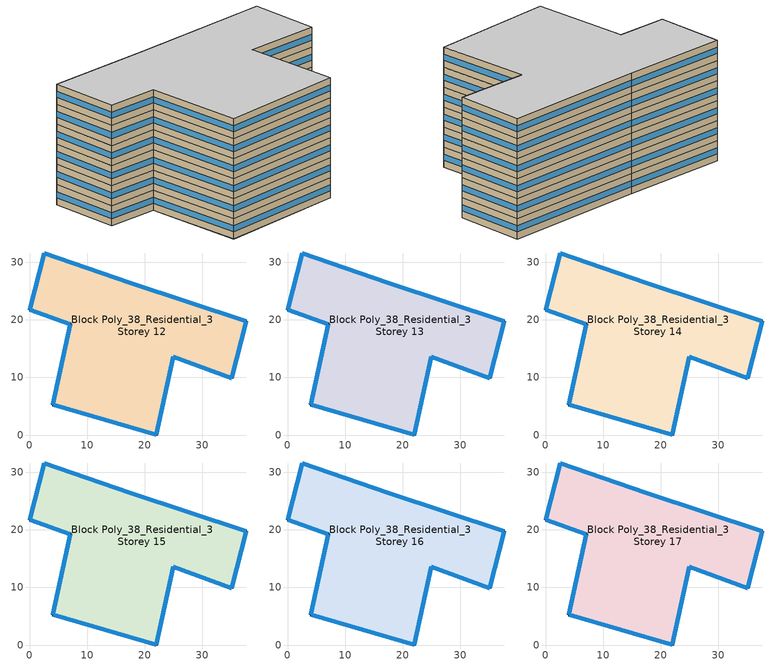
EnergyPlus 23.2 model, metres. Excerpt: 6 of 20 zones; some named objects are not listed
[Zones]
Block Poly_38_Residential_3 Storey 12
 floor to Block Poly_38_Residential_3 Storey 11 (HSCWZ_Residential_1995_FloorSlab): 37.68,19.74 35.17,9.91 24.93,13.6 21.99,0 4.06,5.24 7.11,19.27 0,21.81 2.52,31.64 17.4,26.45 z36
 wall outside (HSCWZ_Residential_1995_ExtWall): 17.4,26.45 2.52,31.64 0,21.81 7.11,19.27 4.06,5.24 21.99,0 24.93,13.6 35.17,9.91 37.68,19.74 17.4,26.45 z36:39
 window (HSCWZ_Residential_1995_Win): 17.39,26.45 2.52,31.64 / 2.51,31.64 0,21.82 / 0,21.81 7.1,19.27 / 7.11,19.27 4.06,5.24 / 4.07,5.23 21.98,0 / 21.99,0.01 24.93,13.59 / 24.94,13.59 35.16,9.91 / 35.17,9.91 37.68,19.74 / 37.67,19.74 17.41,26.45 z37.05:37.95
Block Poly_38_Residential_3 Storey 13
 floor to Block Poly_38_Residential_3 Storey 12 (HSCWZ_Residential_1995_FloorSlab): 37.68,19.74 35.17,9.91 24.93,13.6 21.99,0 4.06,5.24 7.11,19.27 0,21.81 2.52,31.64 17.4,26.45 z39
 wall outside (HSCWZ_Residential_1995_ExtWall): 17.4,26.45 2.52,31.64 0,21.81 7.11,19.27 4.06,5.24 21.99,0 24.93,13.6 35.17,9.91 37.68,19.74 17.4,26.45 z39:42
 window (HSCWZ_Residential_1995_Win): 17.39,26.45 2.52,31.64 / 2.51,31.64 0,21.82 / 0,21.81 7.1,19.27 / 7.11,19.27 4.06,5.24 / 4.07,5.23 21.98,0 / 21.99,0.01 24.93,13.59 / 24.94,13.59 35.16,9.91 / 35.17,9.91 37.68,19.74 / 37.67,19.74 17.41,26.45 z40.05:40.95
Block Poly_38_Residential_3 Storey 14
 floor to Block Poly_38_Residential_3 Storey 13 (HSCWZ_Residential_1995_FloorSlab): 37.68,19.74 35.17,9.91 24.93,13.6 21.99,0 4.06,5.24 7.11,19.27 0,21.81 2.52,31.64 17.4,26.45 z42
 wall outside (HSCWZ_Residential_1995_ExtWall): 17.4,26.45 2.52,31.64 0,21.81 7.11,19.27 4.06,5.24 21.99,0 24.93,13.6 35.17,9.91 37.68,19.74 17.4,26.45 z42:45
 window (HSCWZ_Residential_1995_Win): 17.39,26.45 2.52,31.64 / 2.51,31.64 0,21.82 / 0,21.81 7.1,19.27 / 7.11,19.27 4.06,5.24 / 4.07,5.23 21.98,0 / 21.99,0.01 24.93,13.59 / 24.94,13.59 35.16,9.91 / 35.17,9.91 37.68,19.74 / 37.67,19.74 17.41,26.45 z43.05:43.95
Block Poly_38_Residential_3 Storey 15
 floor to Block Poly_38_Residential_3 Storey 14 (HSCWZ_Residential_1995_FloorSlab): 37.68,19.74 35.17,9.91 24.93,13.6 21.99,0 4.06,5.24 7.11,19.27 0,21.81 2.52,31.64 17.4,26.45 z45
 wall outside (HSCWZ_Residential_1995_ExtWall): 17.4,26.45 2.52,31.64 0,21.81 7.11,19.27 4.06,5.24 21.99,0 24.93,13.6 35.17,9.91 37.68,19.74 17.4,26.45 z45:48
 window (HSCWZ_Residential_1995_Win): 17.39,26.45 2.52,31.64 / 2.51,31.64 0,21.82 / 0,21.81 7.1,19.27 / 7.11,19.27 4.06,5.24 / 4.07,5.23 21.98,0 / 21.99,0.01 24.93,13.59 / 24.94,13.59 35.16,9.91 / 35.17,9.91 37.68,19.74 / 37.67,19.74 17.41,26.45 z46.05:46.95
Block Poly_38_Residential_3 Storey 16
 floor to Block Poly_38_Residential_3 Storey 15 (HSCWZ_Residential_1995_FloorSlab): 37.68,19.74 35.17,9.91 24.93,13.6 21.99,0 4.06,5.24 7.11,19.27 0,21.81 2.52,31.64 17.4,26.45 z48
 wall outside (HSCWZ_Residential_1995_ExtWall): 17.4,26.45 2.52,31.64 0,21.81 7.11,19.27 4.06,5.24 21.99,0 24.93,13.6 35.17,9.91 37.68,19.74 17.4,26.45 z48:51
 window (HSCWZ_Residential_1995_Win): 17.39,26.45 2.52,31.64 / 2.51,31.64 0,21.82 / 0,21.81 7.1,19.27 / 7.11,19.27 4.06,5.24 / 4.07,5.23 21.98,0 / 21.99,0.01 24.93,13.59 / 24.94,13.59 35.16,9.91 / 35.17,9.91 37.68,19.74 / 37.67,19.74 17.41,26.45 z49.05:49.95
Block Poly_38_Residential_3 Storey 17
 floor to Block Poly_38_Residential_3 Storey 16 (HSCWZ_Residential_1995_FloorSlab): 37.68,19.74 35.17,9.91 24.93,13.6 21.99,0 4.06,5.24 7.11,19.27 0,21.81 2.52,31.64 17.4,26.45 z51
 wall outside (HSCWZ_Residential_1995_ExtWall): 17.4,26.45 2.52,31.64 0,21.81 7.11,19.27 4.06,5.24 21.99,0 24.93,13.6 35.17,9.91 37.68,19.74 17.4,26.45 z51:54
 window (HSCWZ_Residential_1995_Win): 17.39,26.45 2.52,31.64 / 2.51,31.64 0,21.82 / 0,21.81 7.1,19.27 / 7.11,19.27 4.06,5.24 / 4.07,5.23 21.98,0 / 21.99,0.01 24.93,13.59 / 24.94,13.59 35.16,9.91 / 35.17,9.91 37.68,19.74 / 37.67,19.74 17.41,26.45 z52.05:52.95
 ceiling to Block Poly_38_Residential_3 Storey 18 (HSCWZ_Residential_1995_FloorSlab): 35.17,9.91 37.68,19.74 17.4,26.45 2.52,31.64 0,21.81 7.11,19.27 4.06,5.24 21.99,0 24.93,13.6 z54
[BUILDING]
shang4hai3shi4_Residential_3_2_4_1995: North Axis=0; Terrain=City; Loads Convergence Tolerance Value=0.04; Temperature Convergence Tolerance Value=0.4; Solar Distribution=FullExterior; Maximum Number of Warmup Days=25; Minimum Number of Warmup Days=1
[Material] Thermal Absorptance=0.9; Solar Absorptance=0.7; Visible Absorptance=0.7
Name | Roughness | Thickness | Conductivity | Density | Specific Heat
Concrete | MediumRough | 0.1 | 1.7 | 2240 | 900
Brick | MediumRough | 0.1 | 0.72 | 1920 | 840
Tile | Smooth | 0.02 | 1.3 | 2200 | 900
[MATERIAL] Roughness=Rough; Conductivity=0.04; Density=40; Specific Heat=1500; Thermal Absorptance=0.9; Solar Absorptance=0.7; Visible Absorptance=0.7
Name | Thickness
Insulation 0.011 | 0.011
Insulation 0.044 | 0.044
[WindowMaterial:SimpleGlazingSystem]
HSCWZ_Residential_1995_Win_material: UFactor=4.725; Solar Heat Gain Coefficient=0.6875
[Construction]
HSCWZ_Residential_1995_FloorSlab: Tile, Concrete, Insulation 0.044, Concrete, Tile
HSCWZ_Residential_1995_Win: HSCWZ_Residential_1995_Win_material
[CONSTRUCTION]
HSCWZ_Residential_1995_ExtWall: Brick, Concrete, Insulation 0.011
[ZONE] Type=1; Multiplier=1; Ceiling Height=autocalculate; Volume=autocalculate; Floor Area=autocalculate; Part of Total Floor Area=Yes
Block Poly_38_Residential_3 Storey 12; Block Poly_38_Residential_3 Storey 13; Block Poly_38_Residential_3 Storey 14; Block Poly_38_Residential_3 Storey 15; Block Poly_38_Residential_3 Storey 16; Block Poly_38_Residential_3 Storey 17
[PEOPLE] Number of People Schedule=People_Schedule; Number of People Calculation Method=Area/Person; Floor Area per Person=18; Fraction Radiant=0.3; Sensible Heat Fraction=autocalculate; Activity Level Schedule=CN_GenericActivityLevel; Carbon Dioxide Generation Rate=3.82e-08; Enable ASHRAE 55 Comfort Warnings=No; Mean Radiant Temperature Calculation Type=ZoneAveraged; Clothing Insulation Calculation Method=ClothingInsulationSchedule; Cold Stress Temperature Threshold=15.56; Heat Stress Temperature Threshold=30
Name | Zone or ZoneList or Space or SpaceList
People_Block Poly_38_Residential_3 Storey 12 | Block Poly_38_Residential_3 Storey 12
People_Block Poly_38_Residential_3 Storey 13 | Block Poly_38_Residential_3 Storey 13
People_Block Poly_38_Residential_3 Storey 14 | Block Poly_38_Residential_3 Storey 14
People_Block Poly_38_Residential_3 Storey 15 | Block Poly_38_Residential_3 Storey 15
People_Block Poly_38_Residential_3 Storey 16 | Block Poly_38_Residential_3 Storey 16
People_Block Poly_38_Residential_3 Storey 17 | Block Poly_38_Residential_3 Storey 17
[LIGHTS] Schedule=Lights_Schedule; Design Level Calculation Method=Watts/Area; Watts per Zone Floor Area=7; Return Air Fraction=0; Fraction Radiant=0; Fraction Visible=0; Fraction Replaceable=1; EndUse Subcategory=General; Return Air Fraction Calculated from Plenum Temperature=No; Return Air Fraction Function of Plenum Temperature Coefficient 1=0; Return Air Fraction Function of Plenum Temperature Coefficient 2=0
Name | Zone or ZoneList or Space or SpaceList
Lights_Block Poly_38_Residential_3 Storey 12 | Block Poly_38_Residential_3 Storey 12
Lights_Block Poly_38_Residential_3 Storey 13 | Block Poly_38_Residential_3 Storey 13
Lights_Block Poly_38_Residential_3 Storey 14 | Block Poly_38_Residential_3 Storey 14
Lights_Block Poly_38_Residential_3 Storey 15 | Block Poly_38_Residential_3 Storey 15
Lights_Block Poly_38_Residential_3 Storey 16 | Block Poly_38_Residential_3 Storey 16
Lights_Block Poly_38_Residential_3 Storey 17 | Block Poly_38_Residential_3 Storey 17
[ELECTRICEQUIPMENT] Schedule=ElectricEquipment_Schedule; Design Level Calculation Method=Watts/Area; Watts per Zone Floor Area=5.5; Fraction Latent=0; Fraction Radiant=0; Fraction Lost=0; EndUse Subcategory=General
Name | Zone or ZoneList or Space or SpaceList
ElectricEquipment_Block Poly_38_Residential_3 Storey 12 | Block Poly_38_Residential_3 Storey 12
ElectricEquipment_Block Poly_38_Residential_3 Storey 13 | Block Poly_38_Residential_3 Storey 13
ElectricEquipment_Block Poly_38_Residential_3 Storey 14 | Block Poly_38_Residential_3 Storey 14
ElectricEquipment_Block Poly_38_Residential_3 Storey 15 | Block Poly_38_Residential_3 Storey 15
ElectricEquipment_Block Poly_38_Residential_3 Storey 16 | Block Poly_38_Residential_3 Storey 16
ElectricEquipment_Block Poly_38_Residential_3 Storey 17 | Block Poly_38_Residential_3 Storey 17
[ZONEINFILTRATION:DESIGNFLOWRATE] Schedule=AirEx_ConditionedTime_Schedule; Design Flow Rate Calculation Method=AirChanges/Hour; Air Changes per Hour=1; Constant Term Coefficient=1; Temperature Term Coefficient=0; Velocity Term Coefficient=0; Velocity Squared Term Coefficient=0
Name | Zone or ZoneList or Space or SpaceList
Infil 13 | Block Poly_38_Residential_3 Storey 12
Infil 14 | Block Poly_38_Residential_3 Storey 13
Infil 15 | Block Poly_38_Residential_3 Storey 14
Infil 16 | Block Poly_38_Residential_3 Storey 15
Infil 17 | Block Poly_38_Residential_3 Storey 16
Infil 18 | Block Poly_38_Residential_3 Storey 17
[HVACTEMPLATE:ZONE:IDEALLOADSAIRSYSTEM] Template Thermostat=HVACTemp; System Availability Schedule=HVAC_ConditionedTime_Schedule; Maximum Heating Supply Air Temperature=50; Minimum Cooling Supply Air Temperature=13; Maximum Heating Supply Air Humidity Ratio=0.0156; Minimum Cooling Supply Air Humidity Ratio=0.0077; Heating Limit=NoLimit; Cooling Limit=NoLimit; Heating Availability Schedule=Heating_Period_Schedule; Cooling Availability Schedule=Cooling_Period_Schedule; Dehumidification Control Type=ConstantSensibleHeatRatio; Cooling Sensible Heat Ratio=0.7; Dehumidification Setpoint=60; Humidification Control Type=None; Humidification Setpoint=30; Outdoor Air Method=None; Outdoor Air Flow Rate per Person=0.00944; Outdoor Air Flow Rate per Zone Floor Area=0; Outdoor Air Flow Rate per Zone=0; Demand Controlled Ventilation Type=None; Outdoor Air Economizer Type=NoEconomizer; Heat Recovery Type=None; Sensible Heat Recovery Effectiveness=0.7; Latent Heat Recovery Effectiveness=0.65
Block Poly_38_Residential_3 Storey 12; Block Poly_38_Residential_3 Storey 13; Block Poly_38_Residential_3 Storey 14; Block Poly_38_Residential_3 Storey 15; Block Poly_38_Residential_3 Storey 16; Block Poly_38_Residential_3 Storey 17
[SCHEDULE:COMPACT]
People_Schedule: Through: 12/31, For: Weekdays, Until: 06:00, 0.98, Until: 07:00, 0.85, Until: 08:00, 0.65, Until: 17:00, 0.1, Until: 19:00, 0.75, Until: 22:00, 0.9, Until: 24:00, 0.95, For: AllOtherDays, Until: 09:00, 0.95, Until: 18:00, 0.6, Until: 24:00, 0.9
Lights_Schedule: Through: 12/31, For: AllDays, Until: 19:00, 0, Until: 24:00, 1
ElectricEquipment_Schedule: Through: 12/31, For: AllDays, Until: 12:00, 0.23, Until: 14:00, 0.69, Until: 20:00, 0.23, Until: 24:00, 1
Heating_Period_Schedule: Through: 04/15, For: AllDays, Until: 24:00, 1, Through: 11/01, For: AllDays, Until: 24:00, 0, Through: 12/31, For: AllDays, Until: 24:00, 1
Cooling_Period_Schedule: Through: 04/15, For: AllDays, Until: 24:00, 0, Through: 10/31, For: AllDays, Until: 24:00, 1, Through: 12/31, For: AllDays, Until: 24:00, 0
HVAC_ConditionedTime_Schedule: Through: 12/31, For: Weekdays, Until: 07:00, 1, Until: 19:00, 0, Until: 24:00, 1, For: AllOtherDays, Until: 24:00, 1
AirEx_ConditionedTime_Schedule: Through: 12/31, For: Weekdays, Until: 08:00, 0.5, Until: 17:00, 0, Until: 24:00, 0.5, For: AllOtherDays, Until: 24:00, 0.5
CN_GenericActivityLevel: Through: 12/31, For: Weekdays, Until: 08:00, 80, Until: 18:00, 120, Until: 24:00, 80, For: AllOtherDays, Until: 24:00, 80
